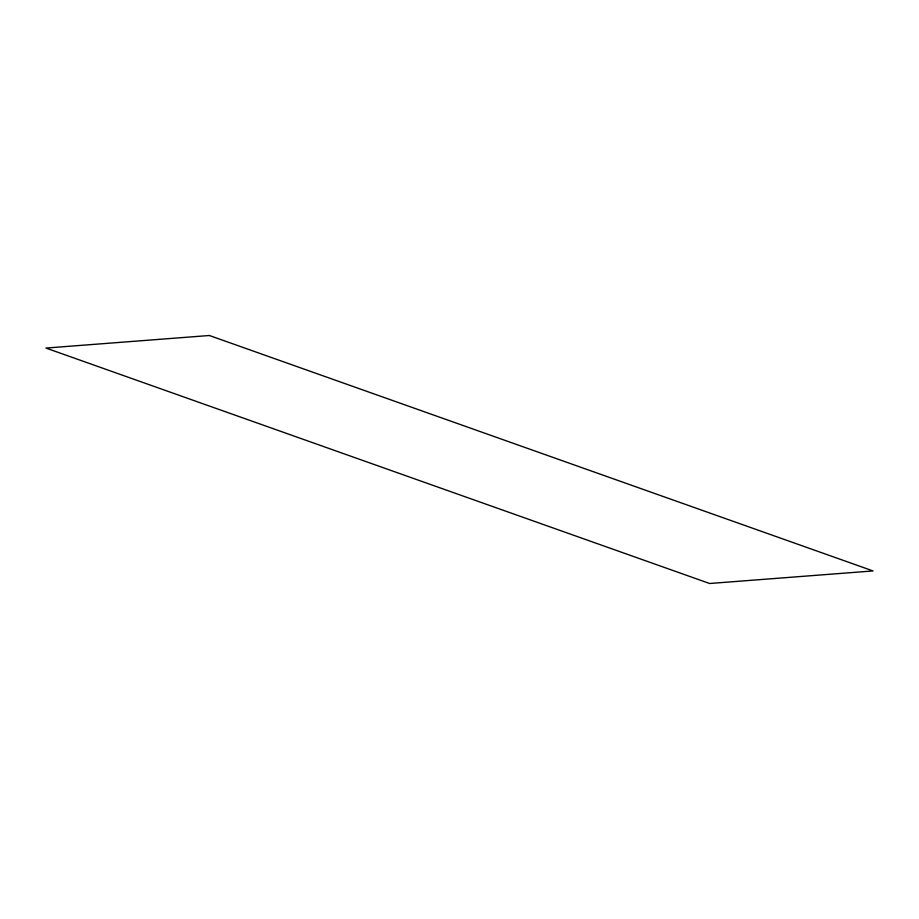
<?xml version="1.0" encoding="UTF-8"?>
<svg xmlns="http://www.w3.org/2000/svg" width="919" height="919" viewBox="0 0 919 919"><rect width="100%" height="100%" fill="white"/><g stroke="black" fill="none" stroke-linecap="round" stroke-linejoin="round"><path stroke-width="1.38" d="M209.371 335.504L45.95 348.06L709.629 583.496L873.05 570.94L209.371 335.504"/></g></svg>
